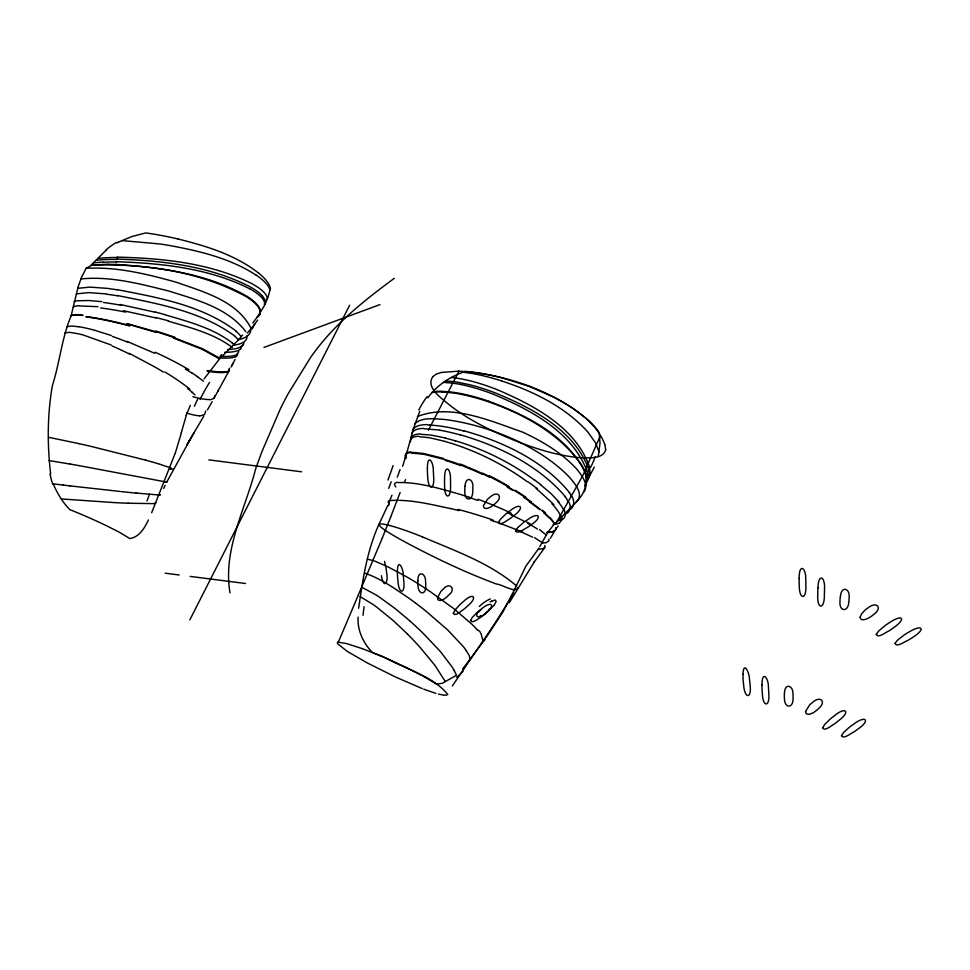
<?xml version="1.0" encoding="UTF-8"?>
<svg xmlns="http://www.w3.org/2000/svg" width="970" height="970" viewBox="0 0 970 970"><rect width="100%" height="100%" fill="white"/><g stroke="black" fill="none" stroke-linecap="round" stroke-linejoin="round"><path stroke-width="1.45" d="M605.692 449.898L604.94 444.927M358.1 617.078C357.239 630.33 363.265 643.098 372.383 652.483M241.821 346.035L240.572 349.273M566.807 511.808C572.906 504.824 581.539 498.507 584.461 489.717C588.39 480.004 585.637 469.14 578.738 461.005C556.295 431.88 522.648 413.644 488.456 401.798A115.563 32.616 27.4 0 0 441.799 392.11M358.657 608.263C362.865 578.581 367.4 548.135 380.543 520.878M565.401 514.973L564.358 517.907L562.394 519.52M587.59 478.477L584.886 486.128L586.45 482.611L586.547 477.676M605.68 449.995C602.612 459.416 588.754 457.828 580.666 457.743C557.568 455.888 535.258 448.661 513.833 440.137C490.371 430.413 467.019 419.355 447.255 403.168C440.259 397.227 425.927 387.345 432.705 376.772M410.565 439.313L405.242 458.228M237.213 353.407L237.092 355.663L235.771 356.972M447.813 694.52C432.899 676.041 406.248 669.336 385.817 658.06M70.968 316.196C61.728 338.506 59.655 362.877 52.319 385.878C47.336 414.808 47.166 444.721 50.646 473.833M598.514 454.627L600.006 443.278L599.181 432.511A127.155 33.865 21.8 0 0 584.558 417.136M561.824 519.641L559.326 523.291M71.089 315.929L78.146 286.829L81.456 277.481L86.124 268.326L92.186 264.931L108.397 264.216M181.269 432.778L186.288 415.366M485.461 638.502C481.738 647.657 483.072 630.597 477.652 630.245M264.555 304.98L267.938 297.475L270.497 288.357M181.172 433.19L180.735 434.912M411.013 437.167L412.638 431.068M598.441 454.918L598.114 456.227M180.578 435.542L175.424 452.663M412.953 429.88L419.804 411.316M405.217 458.264L402.586 466.291M175.376 452.82L151.659 512.742M265.198 304.143L265.368 303.537A122.96 25.559 12 0 0 264.834 299.5L262.433 295.935M397.276 477.143L400.064 469.638M390.631 517.143L382.241 538.18M390.655 517.071L400.137 492.493M186.992 413.462L190.278 405.424M600.369 435.736L583.249 474.766L556.089 523.145M391.977 495.136L388.679 503.418M588.693 477.749L594.295 467.091M588.196 478.998L586.632 481.811M422.241 688.615L395.154 676.842L367.4 663.007L347.393 651.464L337.596 643.765L337.378 642.649L338.857 640.928L358.318 595.022M382.034 538.665L358.451 594.707M404.441 482.26L405.593 479.629M387.879 505.321L380.664 520.635M514.791 588.996L525.97 566.007L538.993 548.135M514.755 589.081L502.993 611.803L486.322 637.278M264.204 305.986L257.28 317.044M538.362 549.275L543.309 548.644L545.043 546.728A122.087 15.108 15.4 0 0 544.776 545.528M148.361 519.981C144.627 527.995 139.377 537.089 129.847 538.58L120.486 532.906A43.456 3.759 23.8 0 0 117.091 531.075L107.937 526.443A51.592 4.474 23.8 0 0 95.327 520.502L88.755 517.556A52.065 4.523 23.8 0 0 69.925 509.686C62.613 502.436 57.279 493.245 53.192 483.872M243.179 344.968L243.506 344.289A107.039 22.941 17.7 0 0 243.785 342.81M429.758 427.649L458.943 371.158C499.344 373.85 539.526 386.108 573.306 408.685M163.615 488.492L165.191 485.291M428.473 430.207L429.128 428.91M189.817 619.903L349.649 305.21M217.777 391.48L229.15 370.576L229.211 368.952M164.427 481.872L166.731 482.114L191.575 436.949M231.587 366.09L235.079 359.458M252.248 328.878L254.807 323.968M547.541 532.797L539.817 546.595M231.078 367.036L233.103 363.253M210.272 399.81L213.849 398.464L218.311 390.51M203.736 416.239L187.052 444.575L194.012 432.862M214.237 398.015L214.758 395.748M586.486 482.005L585.856 483.036M212.175 401.665L207.41 409.946M553.955 532.36L550.487 538.18M513.312 593.87L513.87 592.937M508.704 601.485L494.397 624.146M508.85 601.23L512.669 594.937M509.286 602.782L534.494 561.594L534.167 562.103L544.813 547.565M204.1 378.882L220.238 358.003M494.312 624.28L452.396 685.899M584.316 491.693C588.729 483.751 581.454 475.058 576.738 469.08C561.788 452.82 542.388 441.289 522.503 432.062C490.505 421.029 450.977 403.12 417.439 416.554M556.865 527.874L558.114 526.019M483.278 641.57L462.617 669.021M547.686 532.53L553.688 524.685L559.981 518.756M427.843 397.833C436.888 385.041 450.601 376.421 465.224 371.389M91.059 265.077L106.348 249.981M252.818 322.913L256.783 317.699A115.733 25.002 13.7 0 0 259.802 314.159M478.986 611.403C475.761 613.549 475.906 618.945 480.417 616.071A27.087 19.958 88.4 0 0 480.817 615.853M493.985 605.256L489.923 609.512M228.908 371.037L226.774 372.456M432.814 376.627L436.367 374.056L441.411 372.444M242.633 335.087L237.977 340.288M414.796 423.623C422.811 416.7 434.79 418.979 444.466 419.44C468.946 422.58 492.821 429.88 515.276 440.028C535.113 449.559 554.307 461.38 569.584 477.385C574.701 483.387 584.473 494.627 576.277 501.829M237.65 340.652L223.088 355.396M554.682 530.966L555.458 529.959A104.663 19.485 25.4 0 0 555.774 528.056M554.804 530.723L555.604 529.717A104.699 19.606 25.6 0 0 555.943 527.813M560.745 517.956L566.225 512.366M237.31 354.656L238.753 351.249M454.154 670.415A80.389 12.78 43.6 0 1 456.397 675.265L442.465 683.256L436.573 684.189A52.865 4.959 25.5 0 0 422.968 676.187M221.463 356.936L220.796 357.518M488.65 610.615L485.206 613.27M443.423 382.41L446.455 382.519M394.317 278.305C365.399 299.621 336.687 322.282 315.056 351.31A113.854 30.519 -64.9 0 0 310.594 357.445L288.199 393.626A105.378 28.433 -64.9 0 0 280.391 408.782L262.276 450.844A186.652 47.882 -65 0 0 255.643 468.91C245.252 509.359 222.591 550.099 230.011 592.864M490.165 601.933L491.632 601.121M117.079 242.924L118.485 242.185M118.801 242.015L131.871 236.522L145.815 232.933A125.348 31.185 18.5 0 1 177.983 238.972M166.731 482.114L79.2 465.649M227.174 371.765L229.284 370.334L229.55 368.248M64.711 332.892L69.597 332.346L78.352 333.789A120.607 23.013 29.6 0 1 83.141 334.977L111.162 344.993M66.966 326.684L71.149 326.029L78.546 326.708M568.869 509.808C574.349 508.401 575.028 500.678 571.779 496.397M263.961 347.418L379.961 304.604M76.303 293.922L88.476 292.588L106.615 293.958M77.685 288.32L90.077 287.108L108.858 288.502M564.2 514.33C570.057 513.482 571.973 506.376 568.553 501.769M446.758 695.199L444.054 695.138M238.705 339.488C244.294 338.651 251.751 335.171 250.745 328.357M390.158 500.532C410.601 499.174 430.935 504.485 450.82 508.644M80.837 278.948C110.459 275.929 140.032 283.883 168.55 290.964C195.988 299.645 227.671 307.66 245.834 331.728M441.435 372.432L458.871 371.158M93.581 262.882L102.82 262.009M397.639 482.551C419.234 482.029 440.368 488.759 460.944 494.615A64.541 11.337 20.7 0 1 469.31 497.307M233.358 345.15C238.85 344.58 247.592 342.725 247.132 335.571M91.944 265.174C144.748 263.416 200.281 271.333 246.986 297.062A113.163 24.456 13.8 0 1 259.645 314.11M338.287 642.201L346.532 643.559L362.053 648.566M86.124 268.326C116.691 266.592 147.016 274.037 176.225 282.221C202.936 291.643 236.304 300.554 250.551 327.339M78.873 300.761L88.864 300.518L101.995 301.67M79.431 305.914L97.909 306.702M199.881 415.96L204.573 414.554L205.713 410.989M411.074 453.014L423.563 454.227L443.908 459.343M411.413 452.287L423.866 453.511L443.545 458.458M423.902 428.728L439.737 430.062M420.75 434.305L431.444 435.13L444.987 437.906M541.672 543.139L546.389 542.63L548.802 540.872A110.313 16.114 19.2 0 0 548.935 539.09M117.188 257.135C162.851 258.214 210.248 263.003 251.679 283.555A110.168 22.54 11.5 0 1 265.065 293.619L266.229 295.268A123.032 25.184 11.4 0 1 267.32 299.099M427.831 424.933L429.686 424.945M116.667 259.026C162.184 260.627 209.496 265.768 250.478 287.011A109.258 22.71 12.1 0 1 262.385 295.923M116.157 261.694C161.529 263.258 208.659 268.06 249.714 288.805M419.27 436.73L429.492 437.725L444.987 441.399M158.789 494.906L160.426 494.833L159.335 494.53M121.711 240.572L160.256 244.004A117.734 27.051 15.2 0 1 169.835 245.555C199.674 251.06 230.157 258.299 255.934 275.019M445.315 381.028L447.255 381.101A125.748 36.569 29.3 0 1 458.604 382.41L468.801 384.52A111.635 32.289 29.2 0 1 494.979 392.789C531.899 407.994 574.022 429.613 588.766 469.225M367.484 559.181L374.214 560.866L385.927 565.934A142.384 19.388 35.4 0 1 389.091 567.45L404.211 575.465A75.854 9.918 35.1 0 1 412.092 580.036L416.506 582.74A64.687 8.39 35 0 1 429.94 591.433L453.887 608.687L472.135 624.462A74.484 9.858 35 0 1 477.664 630.257M79.625 314.995L82.802 315.141M115.636 264.373C160.62 267.453 207.592 273.504 247.204 296.493M79.613 315.274L82.789 315.432M127.991 503.224L152.751 503.612A119.383 3.577 3.7 0 0 154.303 503.515L155.927 502.763M111.647 502.411L61.534 498.956M135.691 493.039L157.31 494.845A124.572 1.77 6.2 0 0 158.765 494.906M120.11 491.45L69.901 485.873M208.817 459.877L301.634 471.808M165.227 573.197L179.183 574.992M190.132 576.398L245.507 583.503M169.338 469.274L173.06 469.019M443.217 695.041L438.488 694.084M116.873 289.594C158.171 297.596 202.463 305.271 236.619 331.485M117.152 295.462C157.649 303.743 201.032 311.043 234.982 336.202M49.033 460.544L70.519 464.145M120.171 304.483L155.576 312.304M48.5 437.276L79.213 443.69M123.42 310.703L155.927 317.954M364.465 573.064C380.87 578.423 395.105 588.899 409.291 598.454A60.94 8.645 39.2 0 1 415.487 603M178.019 239.008C206.234 245.968 235.043 254.77 258.299 272.873M126.852 323.471L156 331.801M126.852 323.895L155.976 332.31M502.508 377.997L529.244 386.387L554.804 397.627M168.234 321.155C189.975 327.472 212.721 333.256 231.345 346.69M463.478 430.644C503.018 441.738 543.079 460.313 569.548 492.675M164.9 314.765C188.289 321.616 212.879 327.993 232.521 343.113M145.973 460.216L91.289 446.455A73.477 2.498 13.9 0 0 79.128 443.666M94.927 330.358L111.223 335.474M460.132 434.718C499.417 446.224 538.629 465.309 565.583 496.907M435.845 693.38L423.684 689.173M158.656 463.83L171.314 468.11M455.233 440.732C483.46 449.122 510.244 462.314 533.997 479.738M502.169 381.161C531.972 390.874 561.181 404.987 583.528 427.43A119.65 33.344 25.4 0 1 588.111 432.377L595.507 442.769L599.072 451.971M490.832 520.247L493.597 521.169M173.654 337.548L202.281 348.618L219.814 358.233M173.594 338.118L202.136 349.273L219.584 358.924M488.819 401.277C526.383 415.318 568.262 435.712 585.759 474.015M469.347 497.404L477.858 500.471M362.222 648.615L381.84 656.338M501.635 523.958L522.587 532.033M361.713 587.226L375.572 594.646A126.609 20.564 44.1 0 1 379.549 597.241L394.681 608.214L409.692 620.715M460.083 464.763L464.957 466.606M460.289 464.072L464.751 465.77M422.156 536.774C391.953 524.455 350 512.584 409.158 544.182C437.446 559.169 466.497 572.858 496.507 584.061C500.641 583.77 516.61 594.089 517.762 587.493M422.217 536.798C454.578 550.681 489.51 562.794 516.573 585.941M493.827 394.45C530.711 409.946 572.445 431.989 587.226 471.602M126.973 341.355L154.691 353.31M373.474 652.919L375.693 653.816M497.21 389.673C533.839 405.327 576.01 427.382 589.724 467.419M376.833 654.277L377.973 654.738M379.112 655.211L385.017 657.721M382.156 656.472L388.679 659.321A44.123 4.122 25.5 0 1 393.311 661.419L404.272 666.608A52.392 4.923 25.5 0 1 417.051 673.047L421.004 675.144M507.892 512.851L512.536 514.997M360.125 596.611L373.05 604.48A121.238 20.685 47.1 0 1 376.736 607.159L393.044 620.388L407.485 634.028M481.666 473.7L482.429 474.063M129.18 353.31L153.187 366.066A64.99 10.185 29.2 0 1 160.996 370.564L163.384 372.092M555.107 397.785L563.618 402.526M526.613 522.005L530.25 523.982M534.567 537.659L542.618 542.909M507.14 487.037L512.948 490.48M507.722 486.685L513.275 489.995M185.355 369.085L191.733 372.916M563.837 402.659C580.727 412.686 597.775 425.466 604.819 444.539M523.509 497.137L531.172 502.351M523.897 496.761L531.487 501.975M539.55 529.632L546.534 535.294M573.512 408.843L584.473 417.124M197.334 376.603L203.506 381.234M527.462 481.823C504.691 465.273 479.325 452.311 452.517 443.702A116.218 26.335 27.8 0 0 445.109 441.52M540.387 484.563L551.118 493.681L558.987 501.926M536.155 488.371L553.918 504.582M541.866 510.475L545.225 513.36M542.072 510.074L545.492 513.045M192.242 392.401L195.055 394.948M466.267 650.603L469.177 655.526L470.341 659.588M445.23 681.425L435.033 665.505L420.265 647.584A60.164 9.858 46.7 0 0 407.473 634.077M564.346 510.208L565.28 513.191M384.496 561.412L385.927 567.583A63.826 59.752 60.8 0 1 386.593 572.627C388.679 582.291 383.902 590.087 381.368 575.707M561.424 516.161L561.872 518.841M465.309 371.437A115.478 30.785 22.4 0 1 502.436 377.924M463.369 372.322A116.157 32.58 25.9 0 1 502.096 381.064M451.292 377.512A125.87 36.884 29.9 0 1 462.302 379.1L467.091 380.119A112.617 32.822 29.8 0 1 497.198 389.661M589.372 467.249A144.954 42.219 29.3 0 1 588.923 477.313M588.329 469.031A141.402 40.849 28.7 0 1 587.966 479.835M432.559 391.844A118.704 33.695 27.7 0 1 441.811 391.237M446.636 382.665A116.497 33.78 29.7 0 1 493.766 394.378M586.983 471.493A152.981 44.183 29.2 0 1 587.505 478.428M431.917 392.583A118.194 33.501 27.6 0 1 441.495 391.88M442.114 391.456A115.648 32.689 27.6 0 1 488.783 401.228M585.65 473.966A160.511 45.166 27 0 1 586.474 477.64M418.81 409.995A98.916 61.522 85.1 0 1 427.188 396.572M412.82 429.819A94.902 23.656 24.8 0 1 427.297 424.593M411.898 433.663A90.731 21.849 25.5 0 1 423.32 428.364M430.025 425.163A109.064 27.16 24.4 0 1 463.842 431.007M569.341 492.602A133.52 32.543 24.6 0 1 571.597 496.325M411.037 439.434A43.65 39.055 51.4 0 1 411.438 437.312M410.71 439.374A85.384 19.4 26.6 0 1 420.071 433.893M440.028 430.28A111.247 27.051 25.3 0 1 460.398 434.972M565.17 496.761A127.009 29.852 25.4 0 1 568.238 501.648M410.504 441.714A82.183 17.896 27.8 0 1 418.567 436.27M445.157 438.052A114.302 26.711 26.5 0 1 455.391 440.889M534.397 479.823A87.906 17.569 28.4 0 1 540.811 484.685M557.847 501.514A117.576 25.935 26.7 0 1 563.655 509.905M562.224 519.435A84.172 18.866 25.8 0 1 557.726 520.599M406.054 457.791A76.933 14.574 26 0 1 410.637 451.85M528.371 482.005A83.978 16.223 29.5 0 1 537.125 488.65M552.015 503.866A112.059 23.535 28 0 1 560.49 515.725M559.12 523.169A84.802 18.248 27.1 0 1 553.252 524.418M405.824 458.531A76.775 14.465 25.8 0 1 410.298 452.59M393.105 465.551A114.824 22.383 -70.6 0 1 387.927 480.077M391.189 481.775A145.961 19.546 -70.1 0 1 388.691 488.383M395.881 486.94A70.919 10.415 19.4 0 1 396.997 482.296M389.273 503.794A76.254 58.831 -83.6 0 1 388.449 505.709M389.103 503.515A67.1 8.378 15.4 0 1 389.722 500.399M450.674 508.522A66.991 9.991 16.7 0 1 459.174 510.681M457.973 509.395A69.646 9.724 16.6 0 1 492.893 519.968M493.815 521.169A66.033 6.572 16.8 0 1 501.914 523.982M520.32 531.669A89.179 10.415 16 0 1 532.627 537.247M415.512 603.049A62.031 8.839 39.3 0 1 426.06 611.245L447.703 629.979L462.957 646.202A74.884 10.912 39.2 0 1 466.279 650.615M409.704 620.788A60.431 9.385 43.7 0 1 423.308 633.483L440.489 651.646L451.947 666.754A75.163 11.931 43.6 0 1 454.13 670.391M462.993 671.288A84.814 40.691 -78.9 0 1 456.518 677.303M363.071 615.307A147.355 94.502 -48.9 0 1 364.102 606.711M595.143 456.749A120.316 64.626 -25.5 0 1 590.597 467.394M554.585 530.614A85.263 16.029 25.4 0 1 547.116 532.203M554.464 530.857A85.263 15.944 25.3 0 1 546.971 532.481M479.168 611.658A24.032 15.423 -61.6 0 1 480.744 609.887M479.313 606.444A34.568 21.17 -60.4 0 1 490.359 598.926M491.56 601.473A13.665 5.99 -51.6 0 1 495.294 600.066L496.155 601.485L494.53 604.54A10.755 4.644 -59.3 0 1 494.021 605.328M489.789 608.893A43.747 24.092 -64.4 0 1 488.553 609.997M485.327 613.767A42.995 29.148 -75.7 0 1 480.877 616.338M444.721 459.465A103.45 21.243 26.3 0 1 461.15 465.018M465.054 466.146A69.985 15.108 26.8 0 1 482.163 473.433M482.696 473.202A62.104 13.701 26.9 0 1 489.244 476.391M489.51 475.821A69.112 14.598 26.8 0 1 509.092 486.564M514.937 490.165A76.872 13.289 27.3 0 1 525.898 497.222M529.656 501.441A91.968 15.12 27.5 0 1 540.29 509.432M544.073 512.548A103.075 18.648 26.3 0 1 549.165 517.362M549.881 517.64A104.699 19.606 25.6 0 1 554.585 523.764M445.012 460.289A102.674 21.037 26.2 0 1 460.883 465.649M465.236 466.958A69.61 14.974 26.6 0 1 481.702 473.942M482.417 473.796A62.359 13.677 26.7 0 1 489.316 477.143M489.595 476.622A69.209 14.502 26.7 0 1 508.462 486.904M514.597 490.638A76.703 13.168 27.2 0 1 525.485 497.586M529.232 501.793A92.053 15.035 27.3 0 1 539.987 509.796M543.806 512.863A102.82 18.503 26.1 0 1 548.911 517.653M549.65 517.932A104.663 19.485 25.4 0 1 554.391 524.03M478.161 499.308A70.289 10.791 20.5 0 1 511.141 513.154M510.705 514.694A80.765 9.7 20.9 0 1 524.576 521.496M527.886 523.436A93.265 12.755 20.1 0 1 537.501 529.074M258.469 272.897A113.138 27.487 18.1 0 1 270.375 288.32M256.116 275.043A113.696 25.814 15 0 1 269.842 289.787M98.516 258.335A142.796 29.658 11.7 0 1 117.976 257.474M106.166 249.763A118.219 91.738 51.9 0 1 116.667 242.306M96.491 260.215A139.292 29.282 12.2 0 1 117.564 259.426M260.142 313.528A116.218 25.038 13.6 0 1 257.256 316.984M257.693 320.112A95.836 20.115 -41.8 0 1 247.302 333.074M242.961 344.896A93.241 19.727 17.3 0 1 227.732 349.527M240.257 349.164A89.167 17.69 17 0 1 224.676 352.304M221.851 354.583A42.413 28.76 -32.3 0 1 220.287 356.051M236.874 354.511A83.941 14.95 16.6 0 1 220.105 356.329M74.072 301.719A82.753 15.047 17.3 0 1 78.425 300.591M235.237 356.802A80.813 12.949 15.9 0 1 218.056 357.784M73.296 306.956A83.384 13.665 16.6 0 1 78.752 305.659M226.483 371.51A75.733 11.567 18.4 0 1 207.435 370.504M70.628 315.759A83.917 13.071 18.9 0 1 78.752 314.62M226.095 372.201A75.587 11.567 18.6 0 1 207.01 371.134M70.507 316.026A83.917 13.107 19.1 0 1 78.74 314.898M200.099 399.422A113.429 74.447 -57.9 0 1 209.581 382.386M194.4 406.26A144.251 86.415 -58.8 0 1 197.928 398.658M209.799 399.543A69.913 12.137 25.4 0 1 192.872 396.718M186.216 415.342A76.012 73.405 0.1 0 1 186.907 413.438M199.602 415.766A66.154 12.634 29.6 0 1 186.434 413.014M52.732 484.078A82.159 68.749 -37.5 0 1 50.052 474.015M63.571 485.109A79.455 1.043 6.3 0 1 53.653 483.921M149.525 494.166A141.547 30.482 -77.2 0 1 146.943 500.957M249.884 288.817A113.975 23.268 11.7 0 1 264.361 304.871M103.402 262.239A150.835 31.173 11.9 0 1 116.776 261.973M247.314 296.505A113.248 24.408 13.7 0 1 259.984 313.492M108.64 264.337A158.498 34.653 13.9 0 1 115.879 264.495M236.134 331.388A107.039 22.941 17.7 0 1 241.154 336.614M109.186 288.696A131.799 27.524 17.6 0 1 117.176 289.8M234.643 336.129A109.174 22.055 17.2 0 1 238.668 340.082M107.221 294.31A125.3 24.42 17.2 0 1 117.722 295.826M232.327 343.077A112.156 20.612 16.5 0 1 234.388 344.908M155.418 312.097A86.451 12.101 15.8 0 1 164.851 314.583M103.62 302.494A115.927 19.921 16.7 0 1 121.602 305.368M231.2 346.666A114.011 19.036 15.7 0 1 232.242 347.502M155.564 317.481A82.559 10.355 15.2 0 1 168.319 320.791M100.662 307.951A110.422 16.708 15.9 0 1 125.712 312.097M155.721 331.025A75.66 9.579 17.8 0 1 174.685 337.196M86.136 316.62A102.723 14.635 18.3 0 1 129.665 325.556M155.721 331.546A75.478 9.591 17.9 0 1 174.636 337.766M86.1 316.911A102.638 14.659 18.5 0 1 129.628 325.968M191.951 372.953A63.535 11.907 23.6 0 1 197.553 376.663M155.248 352.304A69.112 11.713 24.3 0 1 188.944 369.728M112.302 336.384A92.32 15.132 25.3 0 1 127.688 342.18M78.509 326.684A108.907 19.133 25.6 0 1 94.866 330.321M187.501 388.4A65.948 13.131 27.8 0 1 192.424 392.462M164.827 371.922A68.555 13.18 28.2 0 1 189.817 389.128M112.047 345.926A87.882 15.726 29.4 0 1 129.628 354.099M145.561 460.132A63.717 2.049 14 0 1 158.243 463.733M70.276 464.096A73.914 0.825 10.2 0 1 78.994 465.6M136.964 493.196A59.619 0.897 6.4 0 1 121.032 491.584M69.985 485.873A74.254 0.958 6.3 0 1 63.244 485.085M128.525 503.272A59.376 1.807 3.7 0 1 111.974 502.46M397.421 571.803L397.482 575.683A65.269 62.419 53.7 0 0 397.942 580.739C398.646 594.537 405.472 594.804 403.726 580.484A63.971 60.019 59.8 0 0 403.265 575.416C403.399 568.044 397.457 557.253 397.421 571.803M427.406 468.474L427.394 471.141A66.239 64.323 63.7 0 0 427.685 476.331C427.94 490.59 434.899 490.735 433.602 476.161A65.014 61.777 67.8 0 0 433.311 470.959C433.602 461.259 427.285 453.245 427.406 468.474M762.008 685.087L761.996 687.779A70.664 66.542 13 0 0 762.323 693.041C762.602 707.421 770.156 707.724 768.749 692.883A68.215 64.772 24.2 0 0 768.434 687.621C768.725 677.727 761.85 669.688 762.008 685.087M742.996 674.295L743.081 679.594A70.337 66.457 13.9 0 0 743.638 684.832C744.56 699.176 752.077 699.2 750.016 684.408A67.924 64.602 25.9 0 0 749.458 679.17C749.628 673.131 743.529 660.109 742.996 674.295M860.099 617.259C860.802 622.303 867.944 618.557 870.454 616.896A27.657 26.299 5.5 0 0 873.655 614.495C883.112 607.802 876.419 600.891 868.077 607.875A27.815 26.251 6.2 0 0 864.888 610.275L861.554 613.925L860.099 617.259M799.183 578.496L799.147 579.878A71.998 68.446 3.4 0 0 799.28 585.262C799.062 600.175 806.761 600.284 805.852 585.201A69.258 66.869 15.4 0 0 805.73 579.805C806.24 567.207 798.88 562.891 799.183 578.496M444.575 478.61L444.527 479.944A66.336 64.541 60.4 0 0 444.599 485.145C444.248 499.38 451.232 499.865 450.553 485.23A65.123 62.056 66.7 0 0 450.48 480.029C451.074 468.086 444.466 463.454 444.575 478.61M417.876 580.618L417.827 581.539A25.111 23.935 54.3 0 0 417.997 585.177C417.949 595.107 426.533 595.665 425.745 585.189A24.941 23.619 56.9 0 0 425.575 581.551C425.83 572.821 417.646 570.154 417.876 580.618M437.458 597.799C437.482 603 444.466 599.399 446.418 597.29A25.074 23.874 55.6 0 0 448.94 594.828C456.579 589.069 449.462 581.454 443.399 588.996A25.147 23.935 51.2 0 0 440.865 591.47L437.458 597.799M817.965 587.953L817.868 589.323A72.338 68.482 3.3 0 0 817.759 594.731C816.861 609.645 824.597 610.021 824.367 594.937A69.585 67.003 13.8 0 0 824.476 589.53C825.555 576.932 818.365 572.361 817.965 587.953M453.293 613.367C455.269 617.078 461.32 610.688 463.781 609.318A64.954 61.886 57.7 0 0 467.491 606.044C478.186 597.338 473.518 591.93 463.49 601.473A65.439 62.201 44.7 0 0 459.78 604.734L455.003 610.094L453.293 613.367M784.463 693.283L784.378 694.253A27.124 25.559 14.9 0 0 784.427 698.024C784.087 708.427 793.496 708.997 793.036 698.194A26.796 25.341 18.4 0 0 792.987 694.411C793.509 685.196 784.597 682.54 784.463 693.283M805.573 711.483C805.597 717.012 813.284 713.156 815.552 711.131A27.039 25.535 15.6 0 0 818.45 708.634C827.107 701.565 820.05 695.247 812.508 702.474A27.221 25.499 14.8 0 0 809.611 704.984L805.573 711.483M822.596 727.949C824.767 731.841 831.532 725.293 834.394 723.947A69.949 66.287 15.2 0 0 838.65 720.625C851.151 711.459 845.476 706.305 834.37 715.799A71.222 65.96 13.8 0 0 830.126 719.122L824.609 724.578L822.596 727.949M465.042 486.237L464.921 487.183A25.523 24.747 60.9 0 0 464.812 490.905C464.012 501.138 472.766 502.036 472.742 491.402A25.378 24.42 63.8 0 0 472.863 487.667C473.796 478.671 465.588 475.627 465.042 486.237M470.547 620.497C472.378 624.28 478.719 618.169 481.265 616.908A65.135 62.201 55.9 0 0 485.145 613.804C496.3 605.535 491.778 599.993 481.314 609.063A65.608 62.359 42.9 0 0 477.434 612.167L472.402 617.296L470.547 620.497M483.46 505.6C483.108 510.935 490.553 507.625 492.675 505.637A25.499 24.674 62.5 0 0 495.464 503.272C503.539 496.979 497.889 489.995 490.238 496.992A25.523 24.735 55.8 0 0 487.461 499.344L483.46 505.6M498.459 522.454C500.229 526.358 506.886 520.187 509.517 518.962A66.093 63.984 65.9 0 0 513.579 515.858C525.219 507.637 520.866 501.842 509.844 510.947A66.348 64.226 45.5 0 0 505.782 514.051L500.459 519.217L498.459 522.454M840.444 596.247L840.275 597.229A27.742 26.323 5.1 0 0 840.008 601.085C838.832 611.888 848.447 612.652 848.823 601.739A27.378 26.141 8 0 0 849.089 597.872C850.375 588.305 841.414 585.407 840.444 596.247M841.487 735.672C843.524 739.649 850.593 733.393 853.552 732.156A70.337 66.457 13.9 0 0 857.977 729.016C870.987 720.346 865.47 714.999 853.903 724.02A71.525 66.021 13.3 0 0 849.477 727.16L843.682 732.386L841.487 735.672M515.555 530.784C517.18 534.761 524.115 528.892 526.819 527.777A66.239 64.311 63.7 0 0 531.039 524.855C543.115 517.119 538.932 511.178 527.486 519.787A66.506 64.359 42.5 0 0 523.279 522.709L517.713 527.644L515.555 530.784M876.249 634.477C878.226 638.575 885.646 632.246 888.69 631.058A71.586 68.312 4.1 0 0 893.334 627.905C906.998 618.484 902.233 613.901 889.357 622.728A72.714 67.791 6.9 0 0 884.725 625.88L878.602 631.143L876.249 634.477M894.958 643.437C896.765 647.633 904.489 641.594 907.617 640.527A71.998 68.433 3.4 0 0 912.418 637.569C926.605 628.693 921.985 623.952 908.66 632.234A73.005 67.827 6.7 0 0 903.87 635.204L897.48 640.212L894.958 643.437"/></g></svg>
